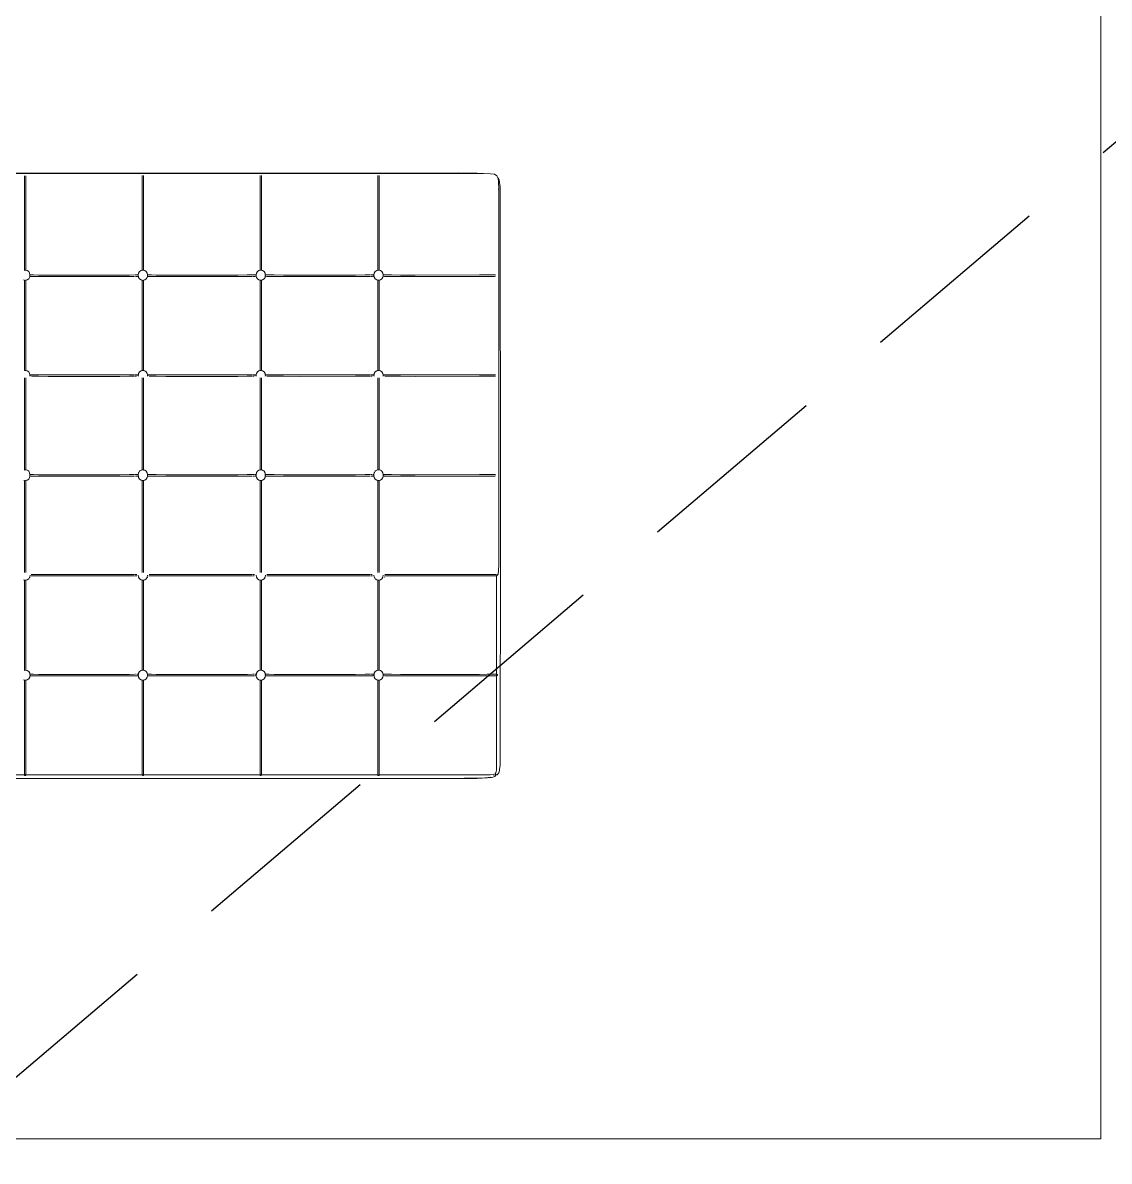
# Model space of a CAD drawing. Header units: metres. Extents: x 2600.2 to 2658.7, y 1421.4 to 1444.6.
# Drawn here: x 2611.684 to 2613.076, y 1430.387 to 1431.846 of the extents above; entities that cross this region are included whole.
import ezdxf

# ---------------------------------------------------------------- set-up
doc = ezdxf.new("R2010")
doc.units = ezdxf.units.M
doc.linetypes.add('DASHED2', pattern=[0.375, 0.25, -0.125])
doc.layers.add('MOBILIARIO', color=35, linetype='Continuous', lineweight=20)
doc.layers.add('PROYECCIÓN', color=1, linetype='DASHED2')

msp = doc.modelspace()

# ---------------------------------------------------------------- linework, layer by layer
at = {"layer": 'MOBILIARIO'}
for p, q in [((2612.2936, 1431.6337), (2612.2937, 1431.6326)), ((2612.2939, 1431.6268), (2612.294, 1431.6248)), ((2611.8376, 1431.5292), (2611.8372, 1431.5291)), ((2611.9887, 1431.5292), (2611.9881, 1431.5291)), ((2611.9894, 1431.5292), (2611.9892, 1431.5292)), ((2612.1394, 1431.5292), (2612.139, 1431.5291)), ((2611.8322, 1431.5232), (2611.8307, 1431.5232)), ((2611.6934, 1431.3943), (2611.6933, 1431.3935)), ((2611.8323, 1431.3935), (2611.8322, 1431.3943)), ((2611.844, 1431.3943), (2611.8439, 1431.3935)), ((2611.9833, 1431.3935), (2611.9831, 1431.3943)), ((2611.995, 1431.3943), (2611.9949, 1431.3935)), ((2612.1342, 1431.3935), (2612.134, 1431.3943)), ((2612.1459, 1431.3943), (2612.1458, 1431.3935)), ((2611.6872, 1431.2734), (2611.6868, 1431.2733)), ((2611.6934, 1431.2669), (2611.6934, 1431.2663)), ((2611.6934, 1431.2661), (2611.6934, 1431.2662)), ((2611.8275, 1431.2655), (2611.8274, 1431.2655)), ((2611.8301, 1431.2674), (2611.83, 1431.2674)), ((2611.8302, 1431.2654), (2611.83, 1431.2654)), ((2611.8322, 1431.2674), (2611.8307, 1431.2674)), ((2611.8322, 1431.2656), (2611.8308, 1431.2655)), ((2611.8383, 1431.2734), (2611.8381, 1431.2735)), ((2611.9784, 1431.2655), (2611.9783, 1431.2655)), ((2611.981, 1431.2674), (2611.9809, 1431.2674)), ((2611.9811, 1431.2654), (2611.9809, 1431.2654)), ((2611.9888, 1431.2734), (2611.9885, 1431.2734)), ((2611.9894, 1431.2734), (2611.9892, 1431.2734)), ((2611.995, 1431.2661), (2611.995, 1431.2662)), ((2612.1293, 1431.2655), (2612.1292, 1431.2655)), ((2612.1319, 1431.2674), (2612.1316, 1431.2674)), ((2612.132, 1431.2654), (2612.1317, 1431.2654)), ((2612.1459, 1431.2661), (2612.1458, 1431.2665)), ((2611.6933, 1431.1356), (2611.6929, 1431.1356)), ((2611.8442, 1431.1356), (2611.8435, 1431.1356)), ((2611.9837, 1431.1357), (2611.9836, 1431.1357)), ((2611.9951, 1431.1357), (2611.9945, 1431.1357)), ((2612.1346, 1431.1357), (2612.1345, 1431.1357)), ((2612.146, 1431.1357), (2612.1454, 1431.1357)), ((2612.1477, 1431.1357), (2612.1471, 1431.1357)), ((2612.2911, 1431.1389), (2612.2911, 1431.1393)), ((2612.2911, 1431.1383), (2612.2911, 1431.1386)), ((2612.292, 1431.1386), (2612.2918, 1431.1383)), ((2611.6935, 1431.0103), (2611.6934, 1431.0105)), ((2611.8302, 1431.0114), (2611.8301, 1431.0114)), ((2611.9811, 1431.0115), (2611.9809, 1431.0115)), ((2611.9811, 1431.0096), (2611.9809, 1431.0096)), ((2612.2912, 1431.0106), (2612.2912, 1431.0108)), ((2612.2912, 1431.0098), (2612.2912, 1431.0102)), ((2612.2944, 1430.8866), (2612.2939, 1430.8853)), ((2611.6868, 1430.8825), (2611.6872, 1430.8825)), ((2611.6874, 1430.8825), (2611.6878, 1430.8825)), ((2611.6876, 1430.8817), (2611.6874, 1430.8816)), ((2611.8374, 1430.8825), (2611.8377, 1430.8825)), ((2611.8381, 1430.8825), (2611.8383, 1430.8825)), ((2611.8383, 1430.8816), (2611.8381, 1430.8816)), ((2611.9886, 1430.8825), (2611.9888, 1430.8825)), ((2611.9892, 1430.8825), (2611.9896, 1430.8825)), ((2612.1399, 1430.8825), (2612.1401, 1430.8825)), ((2612.1401, 1430.8817), (2612.1399, 1430.8816)), ((2612.2837, 1430.8798), (2612.2822, 1430.8794)), ((2612.2882, 1430.8817), (2612.2877, 1430.8814)), ((2612.2901, 1430.883), (2612.2898, 1430.8828)), ((2612.2903, 1430.8832), (2612.2902, 1430.8831)), ((2612.2902, 1430.883), (2612.2902, 1430.883))]:
    msp.add_line(p, q, dxfattribs=at)
msp.add_lwpolyline([(2613.0651, 1432.4143), (2613.0651, 1430.4161), (2609.0612, 1430.4161), (2609.0612, 1432.4143)], close=True, dxfattribs=at)
for points in [[(2612.2727, 1431.653), (2612.2715, 1431.6531), (2611.5543, 1431.653), (2611.55, 1431.6529), (2610.3663, 1431.6526), (2610.3483, 1431.6525), (2610.3435, 1431.6524), (2610.3395, 1431.6522), (2610.3374, 1431.6521), (2610.3361, 1431.652), (2610.3334, 1431.6517), (2610.3312, 1431.6514), (2610.3294, 1431.6511), (2610.3281, 1431.6507), (2610.3272, 1431.6503)], [(2610.3371, 1431.6519), (2610.3374, 1431.6521), (2610.3377, 1431.6522), (2610.3511, 1431.6533), (2610.3744, 1431.6536), (2612.243, 1431.6539), (2612.2663, 1431.6535), (2612.2715, 1431.6531), (2612.2743, 1431.6531), (2612.2833, 1431.6529), (2612.2885, 1431.6521), (2612.2914, 1431.6502), (2612.2927, 1431.6477), (2612.2931, 1431.647), (2612.2938, 1431.6419), (2612.294, 1431.6338), (2612.294, 1431.6248), (2612.294, 1431.1518), (2612.2938, 1431.1444), (2612.2931, 1431.1399), (2612.2922, 1431.1388)], [(2611.6872, 1431.5292), (2611.6863, 1431.529), (2611.6863, 1431.5302), (2611.6863, 1431.5306), (2611.6863, 1431.5308), (2611.6863, 1431.531), (2611.6863, 1431.6497), (2611.6863, 1431.6503)], [(2611.688, 1431.6503), (2611.688, 1431.6497), (2611.688, 1431.5291), (2611.6875, 1431.5292), (2611.6874, 1431.5292)], [(2611.8372, 1431.6504), (2611.8372, 1431.6497), (2611.8372, 1431.5291), (2611.8357, 1431.5288), (2611.8337, 1431.5275), (2611.8325, 1431.5253), (2611.8322, 1431.5232), (2611.8321, 1431.5227), (2611.8324, 1431.5213), (2611.8325, 1431.5201), (2611.8337, 1431.518), (2611.8357, 1431.5167), (2611.8372, 1431.5164), (2611.8372, 1431.4006), (2611.8357, 1431.4004), (2611.8337, 1431.3991), (2611.8325, 1431.3969), (2611.8323, 1431.3953), (2611.8322, 1431.3946), (2611.8314, 1431.3946), (2611.8303, 1431.3946)], [(2611.8389, 1431.6504), (2611.8389, 1431.6497), (2611.8389, 1431.5291), (2611.8385, 1431.5292)], [(2611.9881, 1431.6504), (2611.9881, 1431.6497), (2611.9881, 1431.5291), (2611.9867, 1431.5288), (2611.9847, 1431.5275), (2611.9835, 1431.5254), (2611.9832, 1431.5232), (2611.9831, 1431.5227), (2611.9833, 1431.5214), (2611.9835, 1431.5201), (2611.9847, 1431.518), (2611.9867, 1431.5167), (2611.9881, 1431.5164), (2611.9881, 1431.4006), (2611.9867, 1431.4004), (2611.9847, 1431.3991), (2611.9835, 1431.3969), (2611.9833, 1431.3953), (2611.9832, 1431.3946), (2611.9823, 1431.3946), (2611.9812, 1431.3946)], [(2611.9898, 1431.6504), (2611.9898, 1431.6497), (2611.9898, 1431.5291), (2611.9894, 1431.5292)], [(2612.139, 1431.6504), (2612.139, 1431.6497), (2612.139, 1431.5291), (2612.1376, 1431.5288), (2612.1356, 1431.5275), (2612.1344, 1431.5254), (2612.1341, 1431.5232), (2612.134, 1431.5228), (2612.1342, 1431.5214), (2612.1344, 1431.5202), (2612.1356, 1431.518), (2612.1376, 1431.5167), (2612.139, 1431.5164), (2612.139, 1431.4006), (2612.1376, 1431.4004), (2612.1356, 1431.3991), (2612.1344, 1431.3969), (2612.1342, 1431.3953), (2612.1341, 1431.3946), (2612.1321, 1431.3946)], [(2612.1407, 1431.6504), (2612.1407, 1431.6497), (2612.1407, 1431.5291), (2612.1402, 1431.5292)], [(2612.2925, 1431.6479), (2612.2927, 1431.6477), (2612.2928, 1431.6476), (2612.2933, 1431.6468), (2612.2939, 1431.6458), (2612.2939, 1431.6458), (2612.2943, 1431.6445), (2612.2944, 1431.6442), (2612.2947, 1431.643), (2612.2947, 1431.643), (2612.295, 1431.6416), (2612.295, 1431.6415), (2612.2951, 1431.6412), (2612.2951, 1431.6411), (2612.2954, 1431.639), (2612.2954, 1431.639), (2612.2954, 1431.6389), (2612.2954, 1431.6388), (2612.2956, 1431.6365), (2612.2956, 1431.6364)], [(2612.2939, 1431.6458), (2612.2943, 1431.6444), (2612.2944, 1431.6442)], [(2612.2957, 1430.8952), (2612.2958, 1430.9072), (2612.2959, 1430.9342), (2612.2959, 1430.9409), (2612.2959, 1430.9447), (2612.2961, 1431.1291), (2612.296, 1431.1305), (2612.2961, 1431.2655), (2612.2961, 1431.2655), (2612.2961, 1431.2656), (2612.2959, 1431.5863), (2612.2959, 1431.5899), (2612.2959, 1431.5968), (2612.2958, 1431.6238), (2612.2958, 1431.6239), (2612.2956, 1431.6359), (2612.2956, 1431.6364)], [(2611.6934, 1431.5228), (2611.6934, 1431.5232), (2611.693, 1431.5253), (2611.6918, 1431.5275), (2611.6899, 1431.5288), (2611.688, 1431.5291)], [(2611.8383, 1431.5292), (2611.8381, 1431.5292), (2611.8378, 1431.5292)], [(2611.844, 1431.5227), (2611.8439, 1431.5232), (2611.8436, 1431.5253), (2611.8424, 1431.5275), (2611.8404, 1431.5288), (2611.8389, 1431.5291)], [(2611.995, 1431.5227), (2611.9949, 1431.5232), (2611.9946, 1431.5254), (2611.9934, 1431.5275), (2611.9914, 1431.5288), (2611.9898, 1431.5291)], [(2612.14, 1431.5293), (2612.1399, 1431.5293), (2612.1396, 1431.5292)], [(2612.1459, 1431.5228), (2612.1458, 1431.5232), (2612.1455, 1431.5254), (2612.1443, 1431.5275), (2612.1423, 1431.5288), (2612.1407, 1431.5291)], [(2611.6851, 1431.5167), (2611.6863, 1431.5164), (2611.6863, 1431.5141), (2611.6863, 1431.5139), (2611.6863, 1431.5137), (2611.6863, 1431.4036)], [(2611.6863, 1431.4036), (2611.6863, 1431.4033), (2611.6863, 1431.403), (2611.6863, 1431.4026), (2611.6863, 1431.4006), (2611.6875, 1431.4008), (2611.688, 1431.4007), (2611.688, 1431.5163), (2611.6875, 1431.5162), (2611.6863, 1431.5164)], [(2611.6934, 1431.5227), (2611.6932, 1431.5213), (2611.693, 1431.5201), (2611.6918, 1431.518), (2611.6899, 1431.5167), (2611.688, 1431.5163)], [(2611.8275, 1431.5212), (2611.8271, 1431.5212), (2611.8209, 1431.5212), (2611.8086, 1431.5211), (2611.7626, 1431.5211), (2611.7166, 1431.5211), (2611.7043, 1431.5212), (2611.6981, 1431.5212), (2611.6956, 1431.5213), (2611.695, 1431.5213), (2611.6932, 1431.5213)], [(2611.6934, 1431.5232), (2611.695, 1431.5232), (2611.6956, 1431.5231), (2611.6981, 1431.5231), (2611.7043, 1431.523), (2611.7166, 1431.523), (2611.7877, 1431.523), (2611.8086, 1431.523), (2611.8209, 1431.523), (2611.8271, 1431.5231), (2611.8275, 1431.5231)], [(2611.8302, 1431.5232), (2611.8302, 1431.5232), (2611.8295, 1431.5231), (2611.8281, 1431.5231)], [(2611.8296, 1431.5213), (2611.8295, 1431.5213), (2611.8284, 1431.5213)], [(2611.8305, 1431.5213), (2611.8302, 1431.5213), (2611.8297, 1431.5213)], [(2611.8324, 1431.5213), (2611.8322, 1431.5213), (2611.8308, 1431.5213)], [(2611.8372, 1431.5164), (2611.8381, 1431.5162), (2611.8389, 1431.5164), (2611.8389, 1431.4006), (2611.8404, 1431.4004), (2611.8424, 1431.3991), (2611.8436, 1431.3969), (2611.8439, 1431.3953), (2611.844, 1431.3946), (2611.8447, 1431.3946), (2611.8458, 1431.3946)], [(2611.844, 1431.5227), (2611.8438, 1431.5213), (2611.8436, 1431.5201), (2611.8424, 1431.518), (2611.8404, 1431.5167), (2611.8389, 1431.5164)], [(2611.8438, 1431.5213), (2611.8438, 1431.5213), (2611.8459, 1431.5213), (2611.8465, 1431.5213), (2611.849, 1431.5212), (2611.8552, 1431.5212), (2611.8675, 1431.5212), (2611.8883, 1431.5211), (2611.9595, 1431.5212), (2611.9718, 1431.5212), (2611.978, 1431.5213), (2611.9784, 1431.5213)], [(2611.8439, 1431.5232), (2611.8459, 1431.5232), (2611.8465, 1431.5231), (2611.849, 1431.5231), (2611.8552, 1431.523), (2611.8675, 1431.523), (2611.8883, 1431.523), (2611.9595, 1431.523), (2611.9718, 1431.5231), (2611.978, 1431.5231), (2611.9784, 1431.5231)], [(2611.9805, 1431.5232), (2611.9804, 1431.5232), (2611.979, 1431.5231)], [(2611.9805, 1431.5213), (2611.9804, 1431.5213), (2611.9793, 1431.5213)], [(2611.9814, 1431.5213), (2611.981, 1431.5213), (2611.9806, 1431.5213)], [(2611.9832, 1431.5232), (2611.9831, 1431.5232), (2611.981, 1431.5232), (2611.9809, 1431.5232)], [(2611.9833, 1431.5214), (2611.9831, 1431.5214), (2611.9817, 1431.5213)], [(2611.995, 1431.5227), (2611.9948, 1431.5214), (2611.9946, 1431.5201), (2611.9934, 1431.518), (2611.9914, 1431.5167), (2611.9898, 1431.5164), (2611.9898, 1431.4007), (2611.9891, 1431.4008), (2611.9881, 1431.4006)], [(2611.9898, 1431.5164), (2611.9891, 1431.5163), (2611.9881, 1431.5164)], [(2611.9948, 1431.5214), (2611.9968, 1431.5213), (2611.9974, 1431.5213), (2611.9999, 1431.5213), (2612.0061, 1431.5212), (2612.0184, 1431.5212), (2612.0392, 1431.5211), (2612.1104, 1431.5212), (2612.1227, 1431.5212), (2612.1289, 1431.5213), (2612.1293, 1431.5213)], [(2611.9949, 1431.5232), (2611.9968, 1431.5232), (2611.9974, 1431.5232), (2611.9999, 1431.5231), (2612.0061, 1431.5231), (2612.0184, 1431.523), (2612.0392, 1431.523), (2612.1104, 1431.523), (2612.1227, 1431.5231), (2612.1289, 1431.5231), (2612.1293, 1431.5231)], [(2612.132, 1431.5232), (2612.1319, 1431.5232), (2612.1313, 1431.5232), (2612.1299, 1431.5231)], [(2612.1314, 1431.5213), (2612.1313, 1431.5213), (2612.1302, 1431.5213)], [(2612.1323, 1431.5213), (2612.1319, 1431.5213), (2612.1315, 1431.5213)], [(2612.1341, 1431.5232), (2612.134, 1431.5232), (2612.1325, 1431.5232)], [(2612.1342, 1431.5214), (2612.134, 1431.5214), (2612.1326, 1431.5214)], [(2612.139, 1431.5164), (2612.1399, 1431.5163), (2612.1407, 1431.5164), (2612.1407, 1431.4007), (2612.1423, 1431.4004), (2612.1443, 1431.3991), (2612.1455, 1431.3969), (2612.1457, 1431.3953), (2612.1458, 1431.3946), (2612.1476, 1431.3946)], [(2612.1459, 1431.5228), (2612.1457, 1431.5214), (2612.1455, 1431.5202), (2612.1443, 1431.518), (2612.1423, 1431.5167), (2612.1407, 1431.5164)], [(2612.1457, 1431.5214), (2612.1477, 1431.5213), (2612.1483, 1431.5213), (2612.1507, 1431.5213), (2612.1565, 1431.5212), (2612.168, 1431.5212), (2612.187, 1431.5212), (2612.2694, 1431.5212), (2612.2792, 1431.5213), (2612.2858, 1431.5213), (2612.2887, 1431.5213), (2612.29, 1431.5214)], [(2612.1458, 1431.5232), (2612.1477, 1431.5232), (2612.1483, 1431.5232), (2612.1507, 1431.5231), (2612.1565, 1431.5231), (2612.168, 1431.523), (2612.187, 1431.523), (2612.2694, 1431.5231), (2612.2792, 1431.5231), (2612.2858, 1431.5232), (2612.2887, 1431.5232), (2612.29, 1431.5232)], [(2611.6949, 1431.3946), (2611.6938, 1431.3946), (2611.6934, 1431.3946), (2611.6933, 1431.3953), (2611.693, 1431.3969), (2611.6919, 1431.3991), (2611.6899, 1431.4004), (2611.688, 1431.4007)], [(2611.8389, 1431.4006), (2611.8381, 1431.4008), (2611.8372, 1431.4006)], [(2611.9961, 1431.3946), (2611.9956, 1431.3946), (2611.9949, 1431.3946), (2611.9948, 1431.3953), (2611.9946, 1431.3969), (2611.9934, 1431.3991), (2611.9914, 1431.4004), (2611.9898, 1431.4007)], [(2612.1407, 1431.4007), (2612.14, 1431.4008), (2612.139, 1431.4006)], [(2611.6863, 1431.3912), (2611.6863, 1431.3906), (2611.6863, 1431.3702), (2611.6863, 1431.3638), (2611.6863, 1431.3493), (2611.6863, 1431.2777), (2611.6863, 1431.2752), (2611.6863, 1431.275), (2611.6863, 1431.2749), (2611.6863, 1431.2747), (2611.6863, 1431.2744), (2611.6863, 1431.2736), (2611.6863, 1431.2732), (2611.6867, 1431.2733)], [(2611.6874, 1431.2734), (2611.6875, 1431.2734), (2611.688, 1431.2733), (2611.688, 1431.2777), (2611.688, 1431.3492), (2611.688, 1431.3705), (2611.688, 1431.3905), (2611.688, 1431.3912)], [(2611.6933, 1431.3953), (2611.695, 1431.3952), (2611.6957, 1431.3952), (2611.6981, 1431.3952), (2611.7043, 1431.3951), (2611.7166, 1431.3951), (2611.7878, 1431.3951), (2611.8086, 1431.3951), (2611.8209, 1431.3951), (2611.8271, 1431.3952), (2611.8275, 1431.3952)], [(2611.8275, 1431.3933), (2611.8271, 1431.3933), (2611.8209, 1431.3933), (2611.8086, 1431.3932), (2611.7626, 1431.3932), (2611.7166, 1431.3932), (2611.7043, 1431.3933), (2611.6981, 1431.3933), (2611.6957, 1431.3934), (2611.6952, 1431.3934)], [(2611.8323, 1431.3953), (2611.8323, 1431.3953), (2611.8302, 1431.3952), (2611.8296, 1431.3952), (2611.8295, 1431.3952), (2611.8283, 1431.3952)], [(2611.83, 1431.3934), (2611.8296, 1431.3934), (2611.8283, 1431.3933)], [(2611.8377, 1431.2734), (2611.8376, 1431.2734), (2611.8376, 1431.2734), (2611.8372, 1431.2733), (2611.8372, 1431.2736), (2611.8372, 1431.2758), (2611.8373, 1431.2777), (2611.8372, 1431.2778), (2611.8372, 1431.3493), (2611.8372, 1431.3638), (2611.8372, 1431.3704), (2611.8372, 1431.3906), (2611.8372, 1431.3912)], [(2611.8389, 1431.3912), (2611.8389, 1431.3906), (2611.8389, 1431.3702), (2611.8389, 1431.3638), (2611.8389, 1431.3493), (2611.8389, 1431.2777), (2611.8389, 1431.2733), (2611.8386, 1431.2734)], [(2611.8439, 1431.3953), (2611.8459, 1431.3953), (2611.8465, 1431.3952), (2611.849, 1431.3952), (2611.8552, 1431.3951), (2611.8675, 1431.3951), (2611.8884, 1431.3951), (2611.9595, 1431.3951), (2611.9718, 1431.3951), (2611.978, 1431.3952), (2611.9784, 1431.3952)], [(2611.8461, 1431.3934), (2611.8465, 1431.3934), (2611.8466, 1431.3934), (2611.849, 1431.3933), (2611.8552, 1431.3933), (2611.8675, 1431.3932), (2611.8884, 1431.3932), (2611.9595, 1431.3932), (2611.9718, 1431.3933), (2611.978, 1431.3933), (2611.9784, 1431.3933)], [(2611.9833, 1431.3953), (2611.9831, 1431.3953), (2611.9811, 1431.3953), (2611.9804, 1431.3952), (2611.9804, 1431.3952), (2611.9792, 1431.3952)], [(2611.9805, 1431.3934), (2611.9804, 1431.3934), (2611.9792, 1431.3934)], [(2611.9881, 1431.3912), (2611.9881, 1431.3906), (2611.9881, 1431.3704), (2611.9881, 1431.3638), (2611.9881, 1431.3493), (2611.9881, 1431.2736), (2611.9881, 1431.2733), (2611.9885, 1431.2734)], [(2611.9898, 1431.3912), (2611.9898, 1431.3906), (2611.9898, 1431.3702), (2611.9898, 1431.3639), (2611.9898, 1431.3494), (2611.9898, 1431.2777), (2611.9898, 1431.2733), (2611.9895, 1431.2734)], [(2611.9948, 1431.3953), (2611.9968, 1431.3953), (2611.9974, 1431.3952), (2611.9999, 1431.3952), (2612.0061, 1431.3951), (2612.0184, 1431.3951), (2612.0392, 1431.3951), (2612.1104, 1431.3951), (2612.1227, 1431.3952), (2612.1289, 1431.3952), (2612.1293, 1431.3952)], [(2611.997, 1431.3934), (2611.9974, 1431.3934), (2611.9999, 1431.3933), (2612.0061, 1431.3933), (2612.0184, 1431.3933), (2612.0392, 1431.3932), (2612.1104, 1431.3933), (2612.1227, 1431.3933), (2612.1289, 1431.3934), (2612.1293, 1431.3934)], [(2612.1342, 1431.3953), (2612.134, 1431.3953), (2612.1319, 1431.3953), (2612.1313, 1431.3953), (2612.1313, 1431.3953), (2612.1301, 1431.3952)], [(2612.1318, 1431.3934), (2612.1313, 1431.3934), (2612.1301, 1431.3934)], [(2612.139, 1431.3912), (2612.139, 1431.3906), (2612.139, 1431.3707), (2612.139, 1431.3636), (2612.139, 1431.3492), (2612.139, 1431.2737), (2612.139, 1431.2733)], [(2612.1407, 1431.3912), (2612.1407, 1431.3906), (2612.1407, 1431.3703), (2612.1407, 1431.3638), (2612.1407, 1431.3493), (2612.1407, 1431.2777), (2612.1407, 1431.2733), (2612.1403, 1431.2734)], [(2612.1457, 1431.3953), (2612.1477, 1431.3953), (2612.1483, 1431.3953), (2612.1507, 1431.3952), (2612.1565, 1431.3952), (2612.168, 1431.3951), (2612.187, 1431.3951), (2612.2695, 1431.3952), (2612.2792, 1431.3952), (2612.2858, 1431.3952), (2612.2887, 1431.3953), (2612.29, 1431.3953)], [(2612.1479, 1431.3934), (2612.1483, 1431.3934), (2612.1484, 1431.3934), (2612.1507, 1431.3934), (2612.1565, 1431.3933), (2612.168, 1431.3933), (2612.187, 1431.3932), (2612.2695, 1431.3933), (2612.2792, 1431.3933), (2612.2858, 1431.3934), (2612.2887, 1431.3934), (2612.29, 1431.3934)], [(2611.6934, 1431.267), (2611.6934, 1431.2674), (2611.693, 1431.2695), (2611.6929, 1431.2698), (2611.6919, 1431.2717), (2611.6913, 1431.2721), (2611.6913, 1431.2721), (2611.69, 1431.2729), (2611.69, 1431.2729), (2611.6899, 1431.273), (2611.6883, 1431.2733), (2611.6883, 1431.2733), (2611.688, 1431.2733)], [(2611.6934, 1431.266), (2611.6934, 1431.2655), (2611.6933, 1431.2654), (2611.693, 1431.2634), (2611.6919, 1431.2613), (2611.6899, 1431.26), (2611.688, 1431.2596)], [(2611.8272, 1431.2653), (2611.8271, 1431.2653), (2611.8209, 1431.2653), (2611.8086, 1431.2652), (2611.7626, 1431.2652), (2611.7166, 1431.2652), (2611.7043, 1431.2652), (2611.6981, 1431.2653), (2611.6957, 1431.2653), (2611.6951, 1431.2654), (2611.6933, 1431.2654)], [(2611.6934, 1431.2674), (2611.6951, 1431.2674), (2611.6957, 1431.2673), (2611.6981, 1431.2673), (2611.7043, 1431.2672), (2611.7166, 1431.2672), (2611.7878, 1431.2672), (2611.8086, 1431.2672), (2611.8209, 1431.2673), (2611.8271, 1431.2673), (2611.8275, 1431.2673)], [(2611.6978, 1431.2654), (2611.6957, 1431.2655), (2611.6951, 1431.2655), (2611.6934, 1431.2655)], [(2611.8297, 1431.2674), (2611.8296, 1431.2673), (2611.8281, 1431.2673)], [(2611.8296, 1431.2655), (2611.8296, 1431.2655), (2611.8285, 1431.2655)], [(2611.8302, 1431.2655), (2611.8302, 1431.2655), (2611.8297, 1431.2655)], [(2611.8307, 1431.2654), (2611.8311, 1431.2654), (2611.832, 1431.2654)], [(2611.8372, 1431.2733), (2611.8361, 1431.2731), (2611.8357, 1431.273), (2611.8343, 1431.2721), (2611.8343, 1431.2721), (2611.8337, 1431.2717), (2611.8328, 1431.27), (2611.8326, 1431.2696), (2611.8322, 1431.2674), (2611.8322, 1431.2669), (2611.8322, 1431.2665), (2611.8323, 1431.2664)], [(2611.8372, 1431.142), (2611.8372, 1431.1426), (2611.8372, 1431.1545), (2611.8372, 1431.1586), (2611.8372, 1431.1593), (2611.8372, 1431.2064), (2611.8372, 1431.2236), (2611.8372, 1431.2402), (2611.8372, 1431.2466), (2611.8372, 1431.2597), (2611.8357, 1431.26), (2611.8337, 1431.2613), (2611.8326, 1431.2635), (2611.8323, 1431.2654), (2611.8322, 1431.2656), (2611.8322, 1431.266), (2611.8322, 1431.2665)], [(2611.8389, 1431.2733), (2611.8391, 1431.2732), (2611.8392, 1431.2733), (2611.8405, 1431.273), (2611.841, 1431.2726), (2611.8411, 1431.2726), (2611.8419, 1431.2721), (2611.8419, 1431.2721), (2611.8424, 1431.2717), (2611.8436, 1431.2696), (2611.8439, 1431.2674), (2611.844, 1431.2669), (2611.8439, 1431.2665), (2611.8439, 1431.2664)], [(2611.8439, 1431.2665), (2611.844, 1431.266), (2611.8439, 1431.2656), (2611.8439, 1431.2654), (2611.8436, 1431.2635), (2611.8424, 1431.2613), (2611.8405, 1431.26), (2611.8389, 1431.2597), (2611.8389, 1431.2472), (2611.8389, 1431.2236), (2611.8389, 1431.2064), (2611.8389, 1431.1595), (2611.8389, 1431.1575), (2611.8389, 1431.1547), (2611.8389, 1431.1426), (2611.8389, 1431.142)], [(2611.8439, 1431.2674), (2611.846, 1431.2674), (2611.8466, 1431.2674), (2611.849, 1431.2673), (2611.8552, 1431.2673), (2611.8675, 1431.2672), (2611.8884, 1431.2672), (2611.9595, 1431.2672), (2611.9718, 1431.2673), (2611.978, 1431.2673), (2611.9784, 1431.2673)], [(2611.8487, 1431.2655), (2611.8466, 1431.2655), (2611.846, 1431.2655), (2611.8439, 1431.2656)], [(2611.8439, 1431.2654), (2611.846, 1431.2654), (2611.8466, 1431.2654), (2611.849, 1431.2653), (2611.8552, 1431.2653), (2611.8675, 1431.2652), (2611.8884, 1431.2652), (2611.9595, 1431.2652), (2611.9718, 1431.2653), (2611.978, 1431.2653), (2611.9781, 1431.2653)], [(2611.9805, 1431.2674), (2611.9805, 1431.2674), (2611.979, 1431.2673)], [(2611.9805, 1431.2655), (2611.9805, 1431.2655), (2611.9794, 1431.2655)], [(2611.9811, 1431.2655), (2611.9811, 1431.2655), (2611.9809, 1431.2655)], [(2611.9832, 1431.2674), (2611.9832, 1431.2674), (2611.9816, 1431.2674)], [(2611.9816, 1431.2654), (2611.982, 1431.2654), (2611.9829, 1431.2654)], [(2611.9832, 1431.2656), (2611.9832, 1431.2656), (2611.9817, 1431.2656)], [(2611.9881, 1431.2733), (2611.987, 1431.2731), (2611.9867, 1431.273), (2611.9853, 1431.2721), (2611.9853, 1431.2721), (2611.9847, 1431.2717), (2611.9838, 1431.27), (2611.9835, 1431.2696), (2611.9832, 1431.2674), (2611.9832, 1431.267), (2611.9832, 1431.2665), (2611.9832, 1431.2664)], [(2611.9881, 1431.142), (2611.9881, 1431.1426), (2611.9881, 1431.1545), (2611.9881, 1431.1586), (2611.9881, 1431.1592), (2611.9882, 1431.1593), (2611.9881, 1431.1636), (2611.9881, 1431.2065), (2611.9881, 1431.2237), (2611.9881, 1431.2402), (2611.9881, 1431.2466), (2611.9881, 1431.2597), (2611.9867, 1431.26), (2611.9847, 1431.2613), (2611.9835, 1431.2635), (2611.9832, 1431.2654), (2611.9832, 1431.2656), (2611.9832, 1431.2661), (2611.9832, 1431.2665)], [(2611.9949, 1431.2664), (2611.995, 1431.267), (2611.9949, 1431.2674), (2611.9946, 1431.2696), (2611.9934, 1431.2717), (2611.9929, 1431.2721), (2611.9928, 1431.2721), (2611.9919, 1431.2727), (2611.9919, 1431.2727), (2611.9914, 1431.273), (2611.9901, 1431.2733), (2611.99, 1431.2733), (2611.9898, 1431.2733)], [(2611.995, 1431.2661), (2611.9949, 1431.2656), (2611.9949, 1431.2654), (2611.9946, 1431.2635), (2611.9934, 1431.2613), (2611.9914, 1431.26), (2611.9898, 1431.2597), (2611.9898, 1431.2472), (2611.9898, 1431.2236), (2611.9898, 1431.2064), (2611.9898, 1431.1595), (2611.9898, 1431.1575), (2611.9898, 1431.1547), (2611.9898, 1431.1427), (2611.9898, 1431.142)], [(2611.9949, 1431.2674), (2611.9968, 1431.2674), (2611.9975, 1431.2674), (2611.9999, 1431.2673), (2612.0061, 1431.2673), (2612.0184, 1431.2672), (2612.0393, 1431.2672), (2612.1104, 1431.2672), (2612.1227, 1431.2673), (2612.1289, 1431.2673), (2612.1293, 1431.2673)], [(2611.9996, 1431.2655), (2611.9975, 1431.2655), (2611.9968, 1431.2655), (2611.9949, 1431.2656)], [(2612.129, 1431.2653), (2612.1289, 1431.2653), (2612.1227, 1431.2653), (2612.1104, 1431.2652), (2612.0393, 1431.2652), (2612.0184, 1431.2652), (2612.0061, 1431.2653), (2611.9999, 1431.2653), (2611.9975, 1431.2654), (2611.9968, 1431.2654), (2611.9949, 1431.2654)], [(2612.1315, 1431.2674), (2612.1314, 1431.2674), (2612.1299, 1431.2674)], [(2612.1314, 1431.2655), (2612.1314, 1431.2655), (2612.1302, 1431.2655)], [(2612.132, 1431.2656), (2612.132, 1431.2656), (2612.1315, 1431.2655)], [(2612.1341, 1431.2674), (2612.134, 1431.2674), (2612.1325, 1431.2674)], [(2612.1325, 1431.2654), (2612.1329, 1431.2654), (2612.1338, 1431.2654)], [(2612.1341, 1431.2656), (2612.134, 1431.2656), (2612.1326, 1431.2656)], [(2612.1394, 1431.2734), (2612.139, 1431.2733), (2612.1379, 1431.2731), (2612.1376, 1431.2731), (2612.1362, 1431.2721), (2612.1356, 1431.2718), (2612.1347, 1431.27), (2612.1344, 1431.2696), (2612.1341, 1431.2674), (2612.1341, 1431.267), (2612.1341, 1431.2665), (2612.1341, 1431.2664)], [(2612.139, 1431.142), (2612.139, 1431.1427), (2612.139, 1431.1544), (2612.139, 1431.2065), (2612.139, 1431.2237), (2612.139, 1431.2403), (2612.139, 1431.2598), (2612.1376, 1431.26), (2612.1356, 1431.2613), (2612.1344, 1431.2635), (2612.1341, 1431.2656), (2612.1341, 1431.2661), (2612.1341, 1431.2665)], [(2612.1401, 1431.2735), (2612.14, 1431.2735), (2612.1396, 1431.2734)], [(2612.1407, 1431.2733), (2612.1409, 1431.2733), (2612.141, 1431.2733), (2612.1423, 1431.2731), (2612.1428, 1431.2728), (2612.1428, 1431.2727), (2612.1437, 1431.2721), (2612.1443, 1431.2718), (2612.1455, 1431.2696), (2612.1458, 1431.2674), (2612.1459, 1431.267), (2612.1458, 1431.2665), (2612.1458, 1431.2664)], [(2612.1459, 1431.2661), (2612.1458, 1431.2656), (2612.1458, 1431.2654), (2612.1455, 1431.2635), (2612.1443, 1431.2613), (2612.1423, 1431.26), (2612.1407, 1431.2597), (2612.1407, 1431.2505), (2612.1407, 1431.2502), (2612.1407, 1431.2502), (2612.1407, 1431.25), (2612.1407, 1431.2401), (2612.1407, 1431.2237), (2612.1407, 1431.2065), (2612.1407, 1431.1595), (2612.1407, 1431.1576), (2612.1407, 1431.155), (2612.1407, 1431.1548), (2612.1407, 1431.1533), (2612.1407, 1431.1427), (2612.1407, 1431.142)], [(2612.1458, 1431.2674), (2612.1477, 1431.2674), (2612.1483, 1431.2674), (2612.1507, 1431.2673), (2612.1566, 1431.2673), (2612.168, 1431.2672), (2612.187, 1431.2672), (2612.2695, 1431.2673), (2612.2792, 1431.2673), (2612.2858, 1431.2674), (2612.2888, 1431.2674), (2612.29, 1431.2674)], [(2612.1504, 1431.2655), (2612.1483, 1431.2655), (2612.1477, 1431.2656), (2612.1458, 1431.2656)], [(2612.289, 1431.2654), (2612.2888, 1431.2654), (2612.2858, 1431.2654), (2612.2792, 1431.2653), (2612.2695, 1431.2653), (2612.187, 1431.2652), (2612.168, 1431.2653), (2612.1566, 1431.2653), (2612.1507, 1431.2653), (2612.1483, 1431.2654), (2612.1477, 1431.2654), (2612.1458, 1431.2654)], [(2612.29, 1431.2656), (2612.2888, 1431.2655), (2612.286, 1431.2655)], [(2611.688, 1431.142), (2611.688, 1431.1426), (2611.688, 1431.1545), (2611.688, 1431.1587), (2611.688, 1431.1592), (2611.688, 1431.2064), (2611.688, 1431.2237), (2611.688, 1431.2401), (2611.688, 1431.2596), (2611.6875, 1431.2595), (2611.6863, 1431.2598), (2611.6854, 1431.2599)], [(2611.6863, 1431.2598), (2611.6863, 1431.2583), (2611.6863, 1431.2582), (2611.6863, 1431.2581), (2611.6863, 1431.2579), (2611.6863, 1431.24), (2611.6863, 1431.2236), (2611.6863, 1431.2064), (2611.6863, 1431.1594), (2611.6863, 1431.158), (2611.6863, 1431.1545), (2611.6863, 1431.1426), (2611.6863, 1431.142)], [(2611.8389, 1431.2597), (2611.8381, 1431.2596), (2611.8372, 1431.2597)], [(2611.9898, 1431.2597), (2611.9891, 1431.2596), (2611.9881, 1431.2597)], [(2612.1407, 1431.2597), (2612.14, 1431.2596), (2612.139, 1431.2598)], [(2611.6935, 1431.1385), (2611.6931, 1431.1359), (2611.6929, 1431.1356), (2611.6919, 1431.1337), (2611.6899, 1431.1324), (2611.688, 1431.1321)], [(2611.8275, 1431.1375), (2611.8271, 1431.1375), (2611.821, 1431.1375), (2611.8086, 1431.1374), (2611.7626, 1431.1374), (2611.7166, 1431.1374), (2611.7043, 1431.1375), (2611.6981, 1431.1375), (2611.6957, 1431.1376), (2611.6951, 1431.1376), (2611.6949, 1431.1376)], [(2611.6951, 1431.1394), (2611.6957, 1431.1394), (2611.6981, 1431.1394), (2611.7043, 1431.1393), (2611.7166, 1431.1393), (2611.7878, 1431.1393), (2611.8086, 1431.1393), (2611.821, 1431.1393), (2611.8271, 1431.1394), (2611.8275, 1431.1394)], [(2611.8301, 1431.1395), (2611.8296, 1431.1394), (2611.8295, 1431.1394), (2611.8283, 1431.1394)], [(2611.8302, 1431.1376), (2611.8296, 1431.1376), (2611.8283, 1431.1376)], [(2611.8305, 1431.0096), (2611.8308, 1431.0096), (2611.8323, 1431.0096), (2611.8322, 1431.0103), (2611.8324, 1431.0115), (2611.8326, 1431.0129), (2611.8338, 1431.015), (2611.8357, 1431.0163), (2611.8373, 1431.0166), (2611.8372, 1431.1322), (2611.8357, 1431.1325), (2611.8338, 1431.1338), (2611.8326, 1431.1359), (2611.8322, 1431.1385)], [(2611.8436, 1431.0077), (2611.8424, 1431.0055), (2611.8405, 1431.0042), (2611.8389, 1431.0039), (2611.839, 1430.8825), (2611.9882, 1430.8825), (2611.9881, 1431.004), (2611.9867, 1431.0042), (2611.9848, 1431.0055), (2611.9836, 1431.0077), (2611.9833, 1431.0096), (2611.9832, 1431.0103), (2611.9834, 1431.0115), (2611.9836, 1431.0129), (2611.9848, 1431.0151), (2611.9867, 1431.0164), (2611.9881, 1431.0166), (2611.9881, 1431.1322), (2611.9867, 1431.1325), (2611.9847, 1431.1338), (2611.9837, 1431.1357), (2611.9836, 1431.1359), (2611.9832, 1431.1385)], [(2611.844, 1431.1385), (2611.8436, 1431.1359), (2611.8435, 1431.1356), (2611.8424, 1431.1338), (2611.8405, 1431.1325), (2611.8389, 1431.1322)], [(2611.8458, 1431.1376), (2611.846, 1431.1376), (2611.8464, 1431.1376), (2611.8466, 1431.1376), (2611.849, 1431.1375), (2611.8552, 1431.1375), (2611.8675, 1431.1375), (2611.8884, 1431.1374), (2611.9595, 1431.1375), (2611.9718, 1431.1375), (2611.978, 1431.1376), (2611.9784, 1431.1376)], [(2611.846, 1431.1395), (2611.8466, 1431.1394), (2611.849, 1431.1394), (2611.8552, 1431.1393), (2611.8675, 1431.1393), (2611.8884, 1431.1393), (2611.9595, 1431.1393), (2611.9718, 1431.1394), (2611.978, 1431.1394), (2611.9784, 1431.1394)], [(2611.981, 1431.1395), (2611.9805, 1431.1394), (2611.9804, 1431.1394), (2611.9792, 1431.1394)], [(2611.9805, 1431.1376), (2611.9805, 1431.1376), (2611.9792, 1431.1376)], [(2611.9812, 1431.1376), (2611.9811, 1431.1376), (2611.9809, 1431.1376)], [(2611.995, 1431.1385), (2611.9946, 1431.1359), (2611.9945, 1431.1357), (2611.9934, 1431.1338), (2611.9915, 1431.1325), (2611.9898, 1431.1322)], [(2611.9967, 1431.1376), (2611.9969, 1431.1376), (2611.9975, 1431.1376), (2611.9999, 1431.1376), (2612.0061, 1431.1375), (2612.0184, 1431.1375), (2612.0393, 1431.1374), (2612.1104, 1431.1375), (2612.1227, 1431.1375), (2612.1289, 1431.1376), (2612.1293, 1431.1376)], [(2611.9969, 1431.1395), (2611.9975, 1431.1394), (2611.9999, 1431.1394), (2612.0061, 1431.1394), (2612.0184, 1431.1393), (2612.0393, 1431.1393), (2612.1104, 1431.1393), (2612.1227, 1431.1394), (2612.1289, 1431.1394), (2612.1293, 1431.1394)], [(2612.1319, 1431.1395), (2612.1314, 1431.1395), (2612.1313, 1431.1395), (2612.1301, 1431.1394)], [(2612.132, 1431.1376), (2612.1314, 1431.1376), (2612.1301, 1431.1376)], [(2612.1341, 1431.1385), (2612.1345, 1431.1359), (2612.1346, 1431.1357), (2612.1356, 1431.1338), (2612.1376, 1431.1325), (2612.139, 1431.1322), (2612.139, 1431.0166), (2612.1376, 1431.0164), (2612.1357, 1431.0151), (2612.1345, 1431.0129)], [(2612.1459, 1431.1385), (2612.1455, 1431.1359), (2612.1454, 1431.1357), (2612.1443, 1431.1338), (2612.1424, 1431.1325), (2612.1407, 1431.1322)], [(2612.1476, 1431.1376), (2612.1477, 1431.1376), (2612.1482, 1431.1376), (2612.1484, 1431.1376), (2612.1507, 1431.1376), (2612.1566, 1431.1375), (2612.168, 1431.1375), (2612.1871, 1431.1375), (2612.2695, 1431.1375), (2612.2792, 1431.1376), (2612.2858, 1431.1376), (2612.2888, 1431.1376), (2612.2901, 1431.1376)], [(2612.1478, 1431.1395), (2612.1484, 1431.1395), (2612.1507, 1431.1394), (2612.1566, 1431.1394), (2612.168, 1431.1393), (2612.1871, 1431.1393), (2612.2695, 1431.1394), (2612.2792, 1431.1394), (2612.2858, 1431.1395), (2612.2888, 1431.1395), (2612.2901, 1431.1395)], [(2612.2911, 1431.1377), (2612.2912, 1431.1377), (2612.2913, 1431.1377), (2612.2916, 1431.1377), (2612.2918, 1431.1378), (2612.2919, 1431.1379), (2612.2921, 1431.1381), (2612.2921, 1431.1384), (2612.2922, 1431.1386), (2612.2922, 1431.1388), (2612.2921, 1431.1388), (2612.2921, 1431.1391), (2612.292, 1431.1392)], [(2612.2911, 1431.1381), (2612.2911, 1431.1377), (2612.2911, 1431.1377), (2612.2911, 1431.1376), (2612.2912, 1431.0115), (2612.2912, 1431.011)], [(2612.2911, 1431.1377), (2612.2912, 1431.1377), (2612.2911, 1431.1376)], [(2612.2916, 1431.1381), (2612.2912, 1431.1377), (2612.2912, 1431.1377)], [(2611.6852, 1431.1324), (2611.6864, 1431.1322), (2611.6863, 1431.1303), (2611.6863, 1431.1299), (2611.6864, 1431.1295), (2611.6863, 1431.1292), (2611.6864, 1431.0198)], [(2611.6864, 1431.0198), (2611.6864, 1431.0195), (2611.6864, 1431.0192), (2611.6864, 1431.0188), (2611.6864, 1431.0165), (2611.6875, 1431.0168), (2611.688, 1431.0167), (2611.688, 1431.1321), (2611.6875, 1431.132), (2611.6864, 1431.1322)], [(2611.8372, 1431.1322), (2611.8381, 1431.132), (2611.8389, 1431.1322), (2611.8389, 1431.0166), (2611.8405, 1431.0163), (2611.8424, 1431.015), (2611.8436, 1431.0129), (2611.8438, 1431.0115), (2611.844, 1431.0103), (2611.8439, 1431.0096), (2611.8436, 1431.0077)], [(2611.9881, 1431.1322), (2611.9891, 1431.132), (2611.9898, 1431.1322), (2611.9898, 1431.0166), (2611.9915, 1431.0164), (2611.9934, 1431.0151), (2611.9946, 1431.0129), (2611.9948, 1431.0115), (2611.995, 1431.0103)], [(2612.139, 1431.1322), (2612.14, 1431.1321), (2612.1407, 1431.1322), (2612.1407, 1431.0167), (2612.1424, 1431.0164), (2612.1443, 1431.0151), (2612.1455, 1431.0129), (2612.1457, 1431.0115), (2612.1459, 1431.0103)], [(2611.6934, 1431.011), (2611.6933, 1431.0115), (2611.6931, 1431.0129), (2611.6919, 1431.015), (2611.6899, 1431.0163), (2611.688, 1431.0167)], [(2611.8389, 1431.0166), (2611.8381, 1431.0168), (2611.8373, 1431.0166)], [(2611.9898, 1431.0166), (2611.9891, 1431.0168), (2611.9881, 1431.0166)], [(2612.1407, 1431.0167), (2612.14, 1431.0168), (2612.139, 1431.0166)], [(2611.6852, 1431.0042), (2611.6864, 1431.004), (2611.6864, 1431.0022), (2611.6864, 1431.0021), (2611.6864, 1431.0019), (2611.6864, 1430.8825), (2611.5359, 1430.8825), (2611.5359, 1431.0039), (2611.5352, 1431.0037), (2611.5342, 1431.0039)], [(2611.688, 1431.0038), (2611.6875, 1431.0038), (2611.6864, 1431.004)], [(2611.6935, 1431.0102), (2611.6934, 1431.0096), (2611.6931, 1431.0076), (2611.6919, 1431.0055), (2611.6899, 1431.0042), (2611.688, 1431.0038), (2611.6881, 1430.8825), (2611.8373, 1430.8825), (2611.8373, 1431.0039), (2611.8357, 1431.0042), (2611.8338, 1431.0055), (2611.8326, 1431.0077), (2611.8323, 1431.0096)], [(2611.6933, 1431.0115), (2611.6951, 1431.0114), (2611.6957, 1431.0114), (2611.6981, 1431.0114), (2611.7043, 1431.0113), (2611.7166, 1431.0113), (2611.7878, 1431.0113), (2611.8087, 1431.0113), (2611.821, 1431.0113), (2611.8271, 1431.0114), (2611.8275, 1431.0114)], [(2611.8275, 1431.0095), (2611.8271, 1431.0095), (2611.821, 1431.0095), (2611.8087, 1431.0094), (2611.7626, 1431.0094), (2611.7166, 1431.0094), (2611.7043, 1431.0095), (2611.6981, 1431.0095), (2611.6957, 1431.0096), (2611.6951, 1431.0096), (2611.6934, 1431.0096)], [(2611.8276, 1431.0095), (2611.8295, 1431.0096), (2611.8296, 1431.0096), (2611.8302, 1431.0096)], [(2611.8296, 1431.0114), (2611.8296, 1431.0114), (2611.8284, 1431.0114)], [(2611.8324, 1431.0115), (2611.8323, 1431.0115), (2611.8308, 1431.0115)], [(2611.8389, 1431.0039), (2611.8381, 1431.0038), (2611.8373, 1431.0039)], [(2611.8438, 1431.0115), (2611.8439, 1431.0115), (2611.846, 1431.0114), (2611.8466, 1431.0114), (2611.849, 1431.0114), (2611.8552, 1431.0113), (2611.8675, 1431.0113), (2611.8884, 1431.0113), (2611.9595, 1431.0113), (2611.9719, 1431.0113), (2611.978, 1431.0114), (2611.9784, 1431.0114)], [(2611.8439, 1431.0096), (2611.846, 1431.0096), (2611.8466, 1431.0096), (2611.849, 1431.0095), (2611.8552, 1431.0095), (2611.8675, 1431.0094), (2611.8884, 1431.0094), (2611.9595, 1431.0094), (2611.9719, 1431.0095), (2611.978, 1431.0095), (2611.9784, 1431.0095)], [(2611.9785, 1431.0095), (2611.9804, 1431.0096), (2611.9805, 1431.0096), (2611.9805, 1431.0096)], [(2611.9805, 1431.0114), (2611.9805, 1431.0114), (2611.9793, 1431.0114)], [(2611.9814, 1431.0096), (2611.9817, 1431.0096), (2611.9832, 1431.0096), (2611.9833, 1431.0096)], [(2611.9834, 1431.0115), (2611.9832, 1431.0115), (2611.9817, 1431.0115)], [(2611.9898, 1431.0039), (2611.9891, 1431.0038), (2611.9881, 1431.004)], [(2612.1345, 1431.0129), (2612.1343, 1431.0115), (2612.1341, 1431.0103), (2612.1342, 1431.0097), (2612.1345, 1431.0077), (2612.1357, 1431.0055), (2612.1376, 1431.0042), (2612.139, 1431.004), (2612.139, 1430.8825), (2611.9898, 1430.8825), (2611.9898, 1431.0039), (2611.9915, 1431.0042), (2611.9934, 1431.0055), (2611.9946, 1431.0077), (2611.9949, 1431.0096), (2611.995, 1431.0103)], [(2611.9948, 1431.0115), (2611.9969, 1431.0115), (2611.9975, 1431.0114), (2611.9999, 1431.0114), (2612.0061, 1431.0113), (2612.0184, 1431.0113), (2612.0393, 1431.0113), (2612.1104, 1431.0113), (2612.1228, 1431.0114), (2612.1289, 1431.0114), (2612.1293, 1431.0114)], [(2611.9949, 1431.0096), (2611.9969, 1431.0096), (2611.9975, 1431.0096), (2611.9999, 1431.0095), (2612.0061, 1431.0095), (2612.0184, 1431.0094), (2612.0393, 1431.0094), (2612.1104, 1431.0095), (2612.1228, 1431.0095), (2612.1289, 1431.0096), (2612.1293, 1431.0096)], [(2612.1294, 1431.0096), (2612.1312, 1431.0096), (2612.1314, 1431.0096), (2612.132, 1431.0096)], [(2612.132, 1431.0115), (2612.1314, 1431.0114), (2612.1302, 1431.0114)], [(2612.1323, 1431.0097), (2612.1326, 1431.0096), (2612.1341, 1431.0097), (2612.1342, 1431.0097)], [(2612.1343, 1431.0115), (2612.1341, 1431.0115), (2612.1326, 1431.0115)], [(2612.1407, 1431.0039), (2612.14, 1431.0038), (2612.139, 1431.004)], [(2612.2828, 1430.8827), (2612.2739, 1430.8826), (2612.1407, 1430.8825), (2612.1407, 1431.0039), (2612.1424, 1431.0042), (2612.1443, 1431.0055), (2612.1455, 1431.0077), (2612.1458, 1431.0097), (2612.1459, 1431.0103)], [(2612.1457, 1431.0115), (2612.1478, 1431.0115), (2612.1484, 1431.0114), (2612.1507, 1431.0114), (2612.1566, 1431.0114), (2612.168, 1431.0113), (2612.1871, 1431.0113), (2612.2695, 1431.0113), (2612.2792, 1431.0114), (2612.2858, 1431.0114), (2612.2888, 1431.0115), (2612.2901, 1431.0115)], [(2612.2901, 1431.0096), (2612.2893, 1431.0096), (2612.2888, 1431.0096), (2612.2858, 1431.0096), (2612.2792, 1431.0095), (2612.2695, 1431.0095), (2612.1871, 1431.0094), (2612.168, 1431.0095), (2612.1566, 1431.0095), (2612.1507, 1431.0096), (2612.1484, 1431.0096), (2612.1478, 1431.0096), (2612.1458, 1431.0097)], [(2612.2912, 1431.0097), (2612.2912, 1431.0096), (2612.2912, 1430.8961), (2612.291, 1430.8888), (2612.2904, 1430.8853), (2612.2892, 1430.8839), (2612.2873, 1430.8831), (2612.2828, 1430.8827)], [(2612.2912, 1431.0096), (2612.2912, 1431.0097), (2612.2913, 1431.0097), (2612.2915, 1431.0097), (2612.2916, 1431.0097), (2612.2918, 1431.0098), (2612.2919, 1431.0099), (2612.2921, 1431.0101), (2612.2922, 1431.0103), (2612.2922, 1431.0106), (2612.2922, 1431.0108), (2612.2921, 1431.011), (2612.2919, 1431.0112), (2612.2918, 1431.0114), (2612.2916, 1431.0115), (2612.2913, 1431.0115), (2612.2912, 1431.0115)], [(2612.2945, 1430.8869), (2612.2944, 1430.8867), (2612.2944, 1430.8867), (2612.2944, 1430.8866), (2612.2944, 1430.8865), (2612.2939, 1430.8853), (2612.2939, 1430.8852), (2612.2934, 1430.8842), (2612.2929, 1430.8835), (2612.2923, 1430.8829), (2612.2918, 1430.8827)], [(2612.2957, 1430.8952), (2612.2957, 1430.8947), (2612.2957, 1430.8945), (2612.2955, 1430.8923), (2612.2954, 1430.8922), (2612.2954, 1430.8921), (2612.2954, 1430.892), (2612.2951, 1430.8899), (2612.2951, 1430.8899), (2612.2951, 1430.8896), (2612.2951, 1430.8895), (2612.2948, 1430.8881), (2612.2948, 1430.8881), (2612.2945, 1430.8869)], [(2610.337, 1430.8788), (2610.3376, 1430.8786), (2610.3385, 1430.8785), (2610.3396, 1430.8785), (2610.3436, 1430.8783), (2610.3483, 1430.8782), (2610.3663, 1430.8781), (2610.4167, 1430.878), (2612.1992, 1430.8781), (2612.2496, 1430.8782)], [(2612.2807, 1430.8791), (2612.2803, 1430.879), (2612.279, 1430.8786), (2612.2662, 1430.878), (2612.243, 1430.8777), (2610.3745, 1430.8775), (2610.3513, 1430.8777), (2610.3385, 1430.8784), (2610.3385, 1430.8785), (2610.3385, 1430.8785), (2610.3386, 1430.8788)], [(2611.6865, 1430.883), (2611.6864, 1430.8827), (2611.6864, 1430.8825), (2611.6866, 1430.8825)], [(2611.6881, 1430.8825), (2611.688, 1430.8823), (2611.6879, 1430.882), (2611.6878, 1430.8819), (2611.6878, 1430.8818), (2611.6876, 1430.8817), (2611.6876, 1430.8817), (2611.6874, 1430.8816), (2611.6872, 1430.8816), (2611.687, 1430.8816), (2611.6868, 1430.8817), (2611.6868, 1430.8817), (2611.6866, 1430.8818), (2611.6866, 1430.8819), (2611.6865, 1430.882), (2611.6865, 1430.882), (2611.6864, 1430.8823), (2611.6864, 1430.8825)], [(2611.6872, 1430.8816), (2611.687, 1430.8816), (2611.6868, 1430.8817)], [(2611.688, 1430.8825), (2611.6881, 1430.8825), (2611.688, 1430.8827)], [(2611.839, 1430.8825), (2611.8389, 1430.8823), (2611.8388, 1430.8821), (2611.8387, 1430.8819), (2611.8385, 1430.8817), (2611.8383, 1430.8816), (2611.8383, 1430.8816), (2611.8381, 1430.8816), (2611.8379, 1430.8816), (2611.8377, 1430.8817), (2611.8377, 1430.8817), (2611.8375, 1430.8819), (2611.8374, 1430.8821), (2611.8373, 1430.8823), (2611.8373, 1430.8825)], [(2611.8387, 1430.8825), (2611.839, 1430.8825), (2611.8389, 1430.8827), (2611.8388, 1430.883)], [(2611.9883, 1430.883), (2611.9882, 1430.8828), (2611.9882, 1430.8825), (2611.9883, 1430.8825)], [(2611.9898, 1430.8825), (2611.9898, 1430.8823), (2611.9897, 1430.8821), (2611.9896, 1430.8819), (2611.9894, 1430.8817), (2611.9894, 1430.8817), (2611.9892, 1430.8816), (2611.9892, 1430.8816), (2611.989, 1430.8816), (2611.9888, 1430.8816), (2611.9888, 1430.8816), (2611.9886, 1430.8817), (2611.9886, 1430.8817), (2611.9884, 1430.8819), (2611.9883, 1430.8821), (2611.9882, 1430.8823), (2611.9882, 1430.8825)], [(2611.9898, 1430.8825), (2611.9898, 1430.8825), (2611.9898, 1430.8828)], [(2612.1391, 1430.883), (2612.1391, 1430.8828), (2612.139, 1430.8825), (2612.1395, 1430.8825)], [(2612.1407, 1430.8825), (2612.1407, 1430.8823), (2612.1406, 1430.8821), (2612.1406, 1430.8821), (2612.1405, 1430.8819), (2612.1405, 1430.8819), (2612.1403, 1430.8818), (2612.1403, 1430.8817), (2612.1401, 1430.8816), (2612.1399, 1430.8816), (2612.1397, 1430.8816), (2612.1395, 1430.8817), (2612.1395, 1430.8818), (2612.1393, 1430.8819), (2612.1393, 1430.8819), (2612.1391, 1430.8821), (2612.1391, 1430.8821), (2612.1391, 1430.8823), (2612.139, 1430.8825)], [(2612.1403, 1430.8825), (2612.1407, 1430.8825), (2612.1407, 1430.8828), (2612.1406, 1430.883)], [(2612.2496, 1430.8782), (2612.2676, 1430.8783), (2612.2723, 1430.8785), (2612.2763, 1430.8787), (2612.2797, 1430.8789), (2612.2803, 1430.879), (2612.2824, 1430.8792), (2612.2847, 1430.8794), (2612.2864, 1430.8798), (2612.2878, 1430.8802), (2612.2887, 1430.8806), (2612.2893, 1430.8811)], [(2612.2918, 1430.8827), (2612.2913, 1430.8827), (2612.2908, 1430.8828), (2612.2906, 1430.8829), (2612.2905, 1430.8829), (2612.2904, 1430.8829), (2612.2902, 1430.883), (2612.29, 1430.8826), (2612.29, 1430.8826), (2612.2899, 1430.8822), (2612.2899, 1430.8821), (2612.2897, 1430.8816), (2612.2896, 1430.8815), (2612.2893, 1430.8811)]]:
    msp.add_lwpolyline(points, dxfattribs=at)
at = {"layer": 'PROYECCIÓN'}
msp.add_lwpolyline([(2607.9266, 1427.3069), (2613.2589, 1431.8419), (2614.9433, 1429.8614), (2609.611, 1425.3263), (2607.9266, 1427.3069)], dxfattribs=at)

doc.saveas('drawing.dxf')
